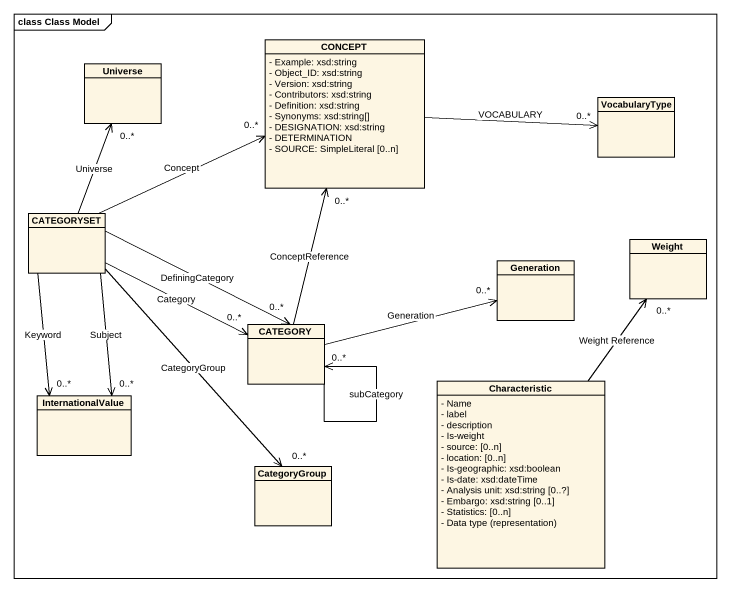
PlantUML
@startuml
mainframe class Class Model
hide circle
hide empty members
skinparam classAttributeIconSize 0
class CONCEPT {
  - Example: xsd:string
  - Object_ID: xsd:string
  - Version: xsd:string
  - Contributors: xsd:string
  - Definition: xsd:string
  - Synonyms: xsd:string[]
  - DESIGNATION: xsd:string
  - DETERMINATION
  - SOURCE: SimpleLiteral [0..n]
}
class Universe
class VocabularyType
class CATEGORYSET
class Weight
class Generation
class CATEGORY
class InternationalValue
class Characteristic {
  - Name
  - label
  - description
  - Is-weight
  - source: [0..n]
  - location: [0..n]
  - Is-geographic: xsd:boolean
  - Is-date: xsd:dateTime
  - Analysis unit: xsd:string [0..?]
  - Embargo: xsd:string [0..1]
  - Statistics: [0..n]
  {field} - Data type (representation)
}
class CategoryGroup
CONCEPT -right-> "0..*" VocabularyType : VOCABULARY
CATEGORYSET -right-> "0..*" CONCEPT : Concept
CATEGORYSET -up-> "0..*" Universe : Universe
CATEGORYSET -right-> "0..*" CATEGORY : DefiningCategory
CATEGORYSET -right-> "0..*" CATEGORY : Category
CATEGORYSET --> "0..*" InternationalValue : Subject
CATEGORYSET --> "0..*" InternationalValue : Keyword
CATEGORYSET --> "0..*" CategoryGroup : CategoryGroup
CATEGORY -up-> "0..*" CONCEPT : ConceptReference
CATEGORY -right-> "0..*" Generation : Generation
CATEGORY --> "0..*" CATEGORY : subCategory
Characteristic -up-> "0..*" Weight : Weight Reference
@enduml
